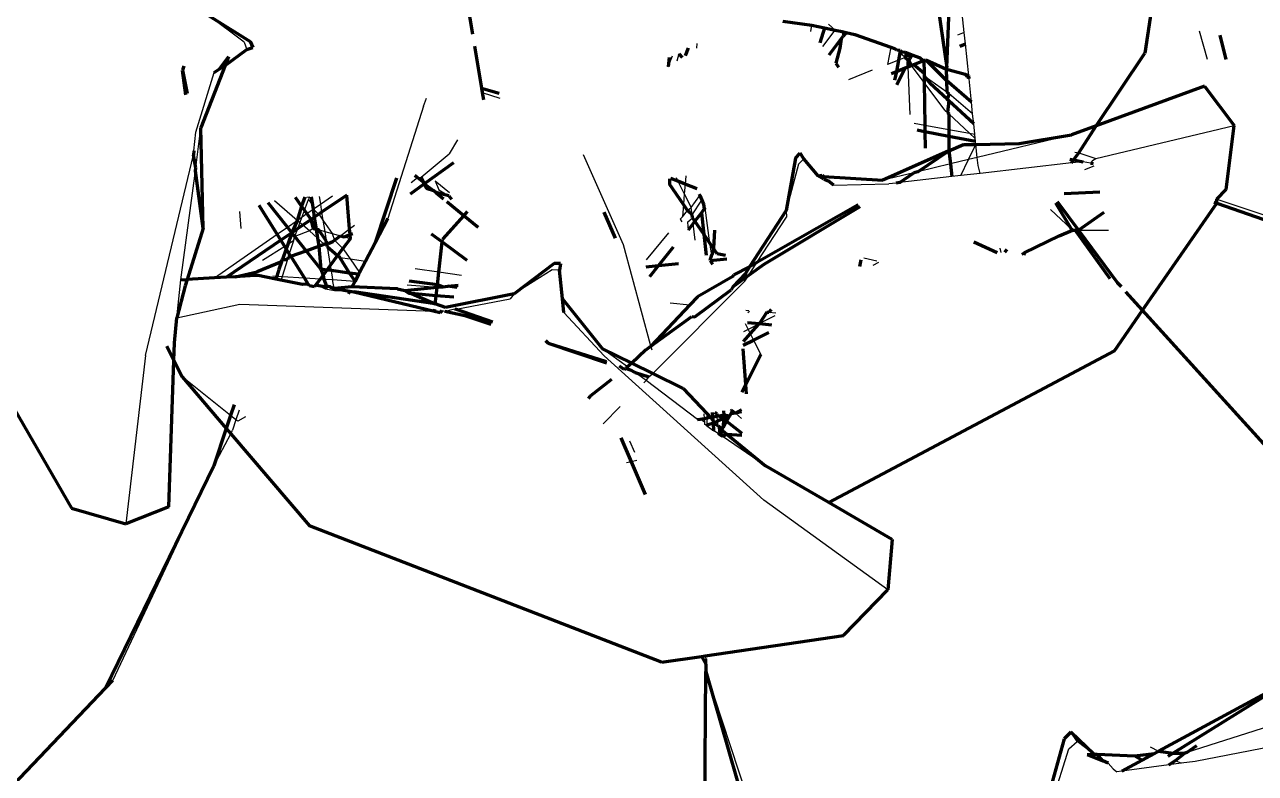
# Model space of a CAD drawing. Header units: millimetres. Extents: x 4307 to 31003, y 2809 to 20009.
# Drawn here: x 13541.02 to 13564.91, y 9336.18 to 9350.73 of the extents above; entities that cross this region are included whole.
import ezdxf

# ---------------------------------------------------------------- set-up
doc = ezdxf.new("R2010")
doc.units = ezdxf.units.MM
doc.layers.add('ProfileEdges', color=7, linetype='Continuous')

msp = doc.modelspace()

# ---------------------------------------------------------------- linework, layer by layer
for p, q in [((13559.261, 9350.574), (13559.162, 9351.529)), ((13545.282, 9350.391), (13544.594, 9350.908)), ((13556.624, 9350.74), (13556.756, 9350.621)), ((13556.286, 9350.593), (13556.303, 9350.719)), ((13556.514, 9350.301), (13556.756, 9350.621)), ((13556.914, 9350.504), (13556.894, 9350.592)), ((13556.936, 9350.583), (13556.914, 9350.504)), ((13559.261, 9350.574), (13559.133, 9350.522)), ((13559.284, 9350.353), (13559.261, 9350.574)), ((13563.983, 9350.05), (13563.831, 9350.601)), ((13545.282, 9350.391), (13545.334, 9350.245)), ((13554.069, 9350.361), (13554.062, 9350.271)), ((13557.84, 9350.293), (13557.773, 9349.955)), ((13559.349, 9349.733), (13559.284, 9350.353)), ((13553.515, 9349.908), (13553.6, 9350.125)), ((13553.719, 9350.163), (13553.681, 9350.018)), ((13557.985, 9350.04), (13557.773, 9349.955)), ((13558.117, 9350.093), (13557.985, 9350.04)), ((13558.117, 9350.093), (13558.012, 9350.181)), ((13558.168, 9350.113), (13558.117, 9350.093)), ((13558.168, 9350.113), (13558.166, 9350.173)), ((13558.245, 9350.144), (13558.168, 9350.113)), ((13558.209, 9350.072), (13558.168, 9350.113)), ((13544.347, 9348.637), (13544.7, 9349.796)), ((13557.475, 9349.844), (13557.017, 9349.656)), ((13558.209, 9348.985), (13558.176, 9349.911)), ((13558.485, 9349.605), (13558.238, 9349.936)), ((13558.927, 9349.415), (13558.483, 9349.73)), ((13558.888, 9349.067), (13558.485, 9349.605)), ((13559.352, 9349.702), (13559.349, 9349.733)), ((13559.355, 9349.673), (13559.352, 9349.702)), ((13559.402, 9349.224), (13559.355, 9349.673)), ((13549.907, 9349.409), (13550.248, 9349.3)), ((13559.425, 9348.997), (13558.966, 9349.382)), ((13548.765, 9349.145), (13548.071, 9346.96)), ((13548.765, 9349.145), (13548.822, 9349.302)), ((13558.888, 9349.067), (13558.939, 9349.019)), ((13559.425, 9348.997), (13559.402, 9349.224)), ((13558.965, 9348.995), (13559.366, 9348.617)), ((13559.446, 9348.8), (13559.425, 9348.997)), ((13544.31, 9348.276), (13544.347, 9348.637)), ((13544.349, 9347.948), (13544.444, 9348.724)), ((13558.288, 9348.811), (13558.498, 9348.773)), ((13558.498, 9348.773), (13558.964, 9348.689)), ((13558.964, 9348.689), (13559.366, 9348.617)), ((13559.366, 9348.617), (13559.467, 9348.599)), ((13559.366, 9348.617), (13559.476, 9348.514)), ((13559.467, 9348.599), (13559.446, 9348.8)), ((13559.476, 9348.514), (13559.467, 9348.599)), ((13561.814, 9348.128), (13564.499, 9348.772)), ((13549.425, 9348.49), (13549.266, 9348.22)), ((13559.344, 9348.105), (13559.488, 9348.398)), ((13559.481, 9348.463), (13559.476, 9348.514)), ((13559.488, 9348.398), (13559.481, 9348.463)), ((13559.514, 9348.146), (13559.488, 9348.398)), ((13561.343, 9348.586), (13559.514, 9348.146)), ((13543.369, 9344.298), (13544.302, 9348.196)), ((13548.721, 9347.767), (13549.266, 9348.22)), ((13552.649, 9346.452), (13551.869, 9348.196)), ((13556.15, 9348.122), (13556.043, 9348.018)), ((13559.514, 9348.146), (13559.344, 9348.105)), ((13559.53, 9347.991), (13559.514, 9348.146)), ((13561.408, 9348.251), (13561.488, 9348.237)), ((13561.488, 9348.237), (13561.814, 9348.128)), ((13561.753, 9348.088), (13561.814, 9348.128)), ((13544.055, 9345.771), (13544.342, 9347.891)), ((13556.043, 9348.018), (13555.803, 9347.12)), ((13558.994, 9348.021), (13558.359, 9347.868)), ((13559.344, 9348.105), (13558.994, 9348.021)), ((13559.193, 9347.795), (13559.344, 9348.105)), ((13559.571, 9347.838), (13559.53, 9347.991)), ((13561.342, 9348.041), (13559.571, 9347.838)), ((13561.568, 9348.066), (13561.342, 9348.041)), ((13561.711, 9348.039), (13561.568, 9348.066)), ((13561.779, 9347.976), (13561.596, 9347.905)), ((13561.753, 9348.088), (13561.711, 9348.039)), ((13548.523, 9347.66), (13548.651, 9347.756)), ((13548.651, 9347.756), (13548.721, 9347.767)), ((13548.989, 9347.693), (13549.066, 9347.522)), ((13548.989, 9347.693), (13549.269, 9347.467)), ((13553.668, 9347.756), (13553.704, 9347.685)), ((13553.704, 9347.685), (13553.827, 9347.441)), ((13553.856, 9347.79), (13553.843, 9347.631)), ((13556.722, 9347.612), (13557.801, 9347.635)), ((13558.285, 9347.85), (13557.683, 9347.705)), ((13557.938, 9347.651), (13557.801, 9347.635)), ((13559.024, 9347.775), (13558.012, 9347.66)), ((13559.193, 9347.795), (13559.024, 9347.775)), ((13559.571, 9347.838), (13559.193, 9347.795)), ((13546.763, 9347.239), (13546.997, 9347.402)), ((13549.066, 9347.522), (13549.259, 9347.404)), ((13553.827, 9347.441), (13553.81, 9347.236)), ((13553.843, 9347.631), (13553.827, 9347.441)), ((13553.827, 9347.441), (13553.962, 9347.177)), ((13553.962, 9347.177), (13554.131, 9347.408)), ((13546.313, 9346.926), (13545.876, 9347.307)), ((13546.455, 9347.122), (13546.532, 9347.333)), ((13546.501, 9347.378), (13546.549, 9347.38)), ((13546.549, 9347.38), (13546.532, 9347.333)), ((13546.532, 9347.333), (13546.609, 9347.223)), ((13546.622, 9347.141), (13546.763, 9347.239)), ((13546.739, 9347.389), (13546.763, 9347.239)), ((13546.763, 9347.239), (13546.788, 9347.084)), ((13553.81, 9347.236), (13553.791, 9346.997)), ((13553.891, 9347.118), (13553.962, 9347.177)), ((13553.98, 9347.03), (13553.962, 9347.177)), ((13553.98, 9347.03), (13554.168, 9347.32)), ((13554.233, 9347.169), (13554.201, 9347.243)), ((13554.324, 9346.481), (13554.233, 9347.169)), ((13564.164, 9347.339), (13566.461, 9346.569)), ((13545.193, 9347.096), (13545.22, 9346.765)), ((13546.124, 9346.794), (13546.313, 9346.926)), ((13546.313, 9346.926), (13546.408, 9346.992)), ((13546.367, 9346.879), (13546.313, 9346.926)), ((13546.367, 9346.879), (13546.408, 9346.992)), ((13546.408, 9346.992), (13546.455, 9347.122)), ((13546.408, 9346.992), (13546.502, 9347.057)), ((13546.502, 9347.057), (13546.622, 9347.141)), ((13546.622, 9347.141), (13546.733, 9347.046)), ((13546.733, 9347.046), (13546.813, 9346.931)), ((13546.788, 9347.084), (13546.813, 9346.931)), ((13546.813, 9346.931), (13546.995, 9346.671)), ((13546.813, 9346.931), (13546.849, 9346.711)), ((13553.748, 9346.947), (13553.791, 9346.997)), ((13553.748, 9346.947), (13553.782, 9346.9)), ((13553.791, 9346.997), (13553.891, 9347.118)), ((13553.889, 9346.889), (13553.986, 9346.977)), ((13555.238, 9346.104), (13555.813, 9346.989)), ((13555.803, 9347.12), (13555.813, 9346.989)), ((13560.935, 9347.139), (13561.345, 9346.752)), ((13545.924, 9346.655), (13546.124, 9346.794)), ((13546.27, 9346.61), (13546.327, 9346.769)), ((13546.55, 9346.72), (13546.27, 9346.61)), ((13546.327, 9346.769), (13546.367, 9346.879)), ((13546.42, 9346.833), (13546.367, 9346.879)), ((13546.55, 9346.72), (13546.42, 9346.833)), ((13546.631, 9346.77), (13546.55, 9346.72)), ((13546.708, 9346.582), (13546.55, 9346.72)), ((13546.725, 9346.745), (13546.849, 9346.711)), ((13546.849, 9346.711), (13546.995, 9346.671)), ((13546.849, 9346.711), (13546.878, 9346.529)), ((13547.153, 9346.627), (13547.33, 9346.761)), ((13547.33, 9346.761), (13547.426, 9346.833)), ((13553.096, 9346.16), (13553.528, 9346.682)), ((13553.889, 9346.889), (13553.901, 9346.736)), ((13554.04, 9346.543), (13554, 9346.866)), ((13561.478, 9346.734), (13562.062, 9346.733)), ((13544.709, 9345.807), (13545.924, 9346.655)), ((13546.133, 9346.459), (13546.071, 9346.42)), ((13546.24, 9346.526), (13546.133, 9346.459)), ((13546.24, 9346.526), (13546.16, 9346.277)), ((13546.25, 9346.555), (13546.24, 9346.526)), ((13546.25, 9346.555), (13546.27, 9346.61)), ((13546.84, 9346.466), (13546.708, 9346.582)), ((13546.896, 9346.418), (13546.84, 9346.466)), ((13546.995, 9346.671), (13547.153, 9346.627)), ((13546.995, 9346.671), (13547.035, 9346.538)), ((13547.035, 9346.538), (13547.2, 9346.378)), ((13547.225, 9346.608), (13547.346, 9346.575)), ((13553.173, 9344.505), (13552.649, 9346.452)), ((13554.361, 9346.254), (13554.324, 9346.481)), ((13546.071, 9346.42), (13545.637, 9346.149)), ((13546.16, 9346.277), (13546.138, 9346.208)), ((13546.896, 9346.418), (13546.956, 9346.049)), ((13547.139, 9346.206), (13547.34, 9346.176)), ((13547.2, 9346.378), (13547.34, 9346.176)), ((13559.979, 9346.299), (13559.956, 9346.388)), ((13546.123, 9346.162), (13546.019, 9345.837)), ((13546.956, 9346.049), (13546.972, 9345.949)), ((13547.34, 9346.176), (13547.639, 9346.132)), ((13547.34, 9346.176), (13547.525, 9345.913)), ((13548.601, 9345.991), (13549.064, 9345.923)), ((13551.265, 9345.965), (13550.528, 9345.5)), ((13551.407, 9345.955), (13551.265, 9345.965)), ((13555.081, 9345.862), (13555.238, 9346.104)), ((13557.567, 9346.136), (13557.31, 9346.192)), ((13557.6, 9346.11), (13557.485, 9346.051)), ((13543.98, 9345.03), (13544.055, 9345.771)), ((13545.84, 9345.849), (13545.917, 9345.844)), ((13545.917, 9345.844), (13546.019, 9345.837)), ((13546.019, 9345.837), (13545.996, 9345.765)), ((13546.019, 9345.837), (13546.453, 9345.809)), ((13546.453, 9345.809), (13546.764, 9345.789)), ((13546.764, 9345.789), (13546.831, 9345.785)), ((13546.831, 9345.785), (13547.001, 9345.774)), ((13546.972, 9345.949), (13547.001, 9345.774)), ((13547.001, 9345.774), (13547.437, 9345.745)), ((13547.028, 9345.603), (13547.001, 9345.774)), ((13549.064, 9345.923), (13549.502, 9345.858)), ((13553.22, 9343.948), (13555.003, 9345.742)), ((13555.003, 9345.742), (13555.081, 9345.862)), ((13546.861, 9345.59), (13546.732, 9345.653)), ((13547.036, 9345.554), (13546.861, 9345.59)), ((13547.028, 9345.603), (13547.036, 9345.554)), ((13547.337, 9345.553), (13547.036, 9345.554)), ((13548.451, 9345.673), (13549.03, 9345.627)), ((13550.528, 9345.5), (13550.45, 9345.404)), ((13543.98, 9345.03), (13545.2, 9345.296)), ((13545.2, 9345.296), (13548.977, 9345.16)), ((13549.4, 9345.199), (13550.45, 9345.404)), ((13553.556, 9345.322), (13553.932, 9345.287)), ((13549.125, 9345.172), (13549.177, 9345.16)), ((13549.177, 9345.16), (13549.371, 9345.209)), ((13551.491, 9345.134), (13552.274, 9344.294)), ((13555.022, 9345.183), (13555.081, 9345.177)), ((13555.091, 9345.153), (13555.06, 9345.131)), ((13555.582, 9345.07), (13555.289, 9344.919)), ((13555.468, 9345.14), (13555.602, 9345.128)), ((13555.068, 9344.805), (13554.977, 9344.759)), ((13555.009, 9344.922), (13555.068, 9344.805)), ((13555.265, 9344.907), (13555.068, 9344.805)), ((13555.068, 9344.805), (13555.107, 9344.727)), ((13555.107, 9344.727), (13555.171, 9344.6)), ((13555.171, 9344.6), (13555.312, 9344.319)), ((13543.369, 9344.298), (13542.984, 9341.032)), ((13552.724, 9344.08), (13552.237, 9344.43)), ((13555.371, 9341.489), (13552.274, 9344.294)), ((13553.201, 9344.401), (13553.18, 9344.48)), ((13552.779, 9344.02), (13552.724, 9344.08)), ((13545.02, 9343.136), (13544.078, 9343.885)), ((13553.09, 9343.817), (13552.874, 9343.972)), ((13553.042, 9343.769), (13553.09, 9343.817)), ((13553.09, 9343.817), (13553.14, 9343.883)), ((13554.085, 9343.057), (13553.09, 9343.817)), ((13553.14, 9343.883), (13553.22, 9343.948)), ((13545.125, 9343.053), (13545.02, 9343.136)), ((13545.185, 9343.241), (13545.125, 9343.053)), ((13545.313, 9343.109), (13545.162, 9343.024)), ((13552.253, 9342.975), (13552.582, 9343.306)), ((13554.209, 9343.164), (13554.214, 9343.079)), ((13554.276, 9343.09), (13554.265, 9343.173)), ((13554.457, 9343.169), (13554.453, 9343.203)), ((13554.475, 9343.025), (13554.463, 9343.122)), ((13554.758, 9343.217), (13554.721, 9343.245)), ((13554.941, 9343.077), (13554.822, 9343.181)), ((13545.125, 9343.053), (13545.06, 9342.849)), ((13545.162, 9343.024), (13545.125, 9343.053)), ((13554.219, 9343.007), (13554.137, 9343.066)), ((13554.214, 9343.079), (13554.219, 9343.007)), ((13554.219, 9343.007), (13554.222, 9342.963)), ((13554.268, 9342.932), (13554.222, 9342.963)), ((13554.268, 9342.932), (13554.276, 9343.09)), ((13554.268, 9342.932), (13554.403, 9342.839)), ((13554.486, 9342.932), (13554.475, 9343.025)), ((13554.502, 9342.803), (13554.486, 9342.932)), ((13544.696, 9342.158), (13545.025, 9342.777)), ((13545.025, 9342.777), (13545.06, 9342.849)), ((13552.763, 9342.639), (13552.86, 9342.42)), ((13554.482, 9342.785), (13554.403, 9342.839)), ((13555.401, 9342.158), (13554.563, 9342.73)), ((13542.733, 9337.987), (13544.696, 9342.158)), ((13552.796, 9342.234), (13552.705, 9342.214)), ((13552.909, 9342.26), (13552.796, 9342.234)), ((13557.78, 9339.747), (13555.371, 9341.489)), ((13554.23, 9338.463), (13554.247, 9338.405)), ((13554.246, 9338.163), (13555.039, 9335.735)), ((13569.394, 9337.507), (13563.744, 9336.411)), ((13565.328, 9337.145), (13563.582, 9336.587)), ((13561.451, 9336.802), (13561.33, 9336.983)), ((13560.87, 9335.312), (13561.29, 9336.655)), ((13561.29, 9336.655), (13561.451, 9336.802)), ((13561.779, 9336.551), (13561.451, 9336.802)), ((13562.87, 9336.695), (13563.031, 9336.61)), ((13563.362, 9336.434), (13563.471, 9336.376)), ((13563.744, 9336.411), (13563.471, 9336.376)), ((13562.155, 9336.27), (13562.056, 9336.376)), ((13562.155, 9336.27), (13562.223, 9336.213)), ((13562.324, 9336.226), (13562.223, 9336.213)), ((13563.235, 9336.345), (13562.324, 9336.226)), ((13563.471, 9336.376), (13563.235, 9336.345))]:
    msp.add_line(p, q)
at = {"layer": 'ProfileEdges', "lineweight": 211}
for p, q in [((13563.937, 9358.08), (13562.767, 9350.174)), ((13558.724, 9351.274), (13558.921, 9349.895)), ((13549.609, 9351.19), (13549.717, 9350.546)), ((13558.921, 9349.895), (13558.97, 9351.03)), ((13544.594, 9350.908), (13545.399, 9350.402)), ((13555.741, 9350.798), (13556.303, 9350.719)), ((13556.303, 9350.719), (13556.547, 9350.666)), ((13556.547, 9350.666), (13556.457, 9350.374)), ((13556.547, 9350.666), (13556.756, 9350.621)), ((13556.756, 9350.621), (13556.894, 9350.592)), ((13556.874, 9350.452), (13556.914, 9350.504)), ((13556.894, 9350.592), (13556.969, 9350.576)), ((13556.969, 9350.576), (13556.914, 9350.504)), ((13556.969, 9350.576), (13557.139, 9350.539)), ((13557.139, 9350.539), (13557.84, 9350.293)), ((13564.347, 9350.052), (13564.228, 9350.521)), ((13545.334, 9350.245), (13545.45, 9350.282)), ((13545.399, 9350.402), (13545.45, 9350.282)), ((13549.756, 9350.309), (13549.893, 9349.492)), ((13553.85, 9350.13), (13553.91, 9350.281)), ((13556.638, 9350.142), (13556.874, 9350.452)), ((13556.848, 9350.27), (13556.766, 9349.977)), ((13556.874, 9350.452), (13556.848, 9350.27)), ((13557.84, 9350.293), (13557.909, 9350.268)), ((13557.951, 9350.232), (13557.909, 9350.268)), ((13559.174, 9350.309), (13559.284, 9350.353)), ((13544.978, 9350.103), (13544.8, 9349.864)), ((13544.912, 9349.933), (13545.334, 9350.245)), ((13544.978, 9350.103), (13544.912, 9349.933)), ((13553.531, 9350.09), (13553.515, 9349.908)), ((13553.719, 9350.163), (13553.787, 9350.089)), ((13557.985, 9350.04), (13557.944, 9349.818)), ((13558.02, 9350.226), (13557.951, 9350.232)), ((13558.012, 9350.181), (13557.985, 9350.04)), ((13558.02, 9350.226), (13558.012, 9350.181)), ((13558.02, 9350.226), (13558.042, 9350.198)), ((13558.042, 9350.198), (13558.112, 9350.193)), ((13558.112, 9350.193), (13558.137, 9350.162)), ((13558.112, 9350.193), (13558.166, 9350.173)), ((13558.137, 9350.162), (13558.117, 9350.093)), ((13558.117, 9350.093), (13558.189, 9350.033)), ((13558.166, 9350.173), (13558.245, 9350.144)), ((13558.173, 9350), (13558.189, 9350.033)), ((13558.189, 9350.033), (13558.209, 9350.072)), ((13558.189, 9350.033), (13558.238, 9349.936)), ((13558.209, 9350.072), (13558.245, 9350.144)), ((13558.245, 9350.144), (13558.405, 9350.085)), ((13558.283, 9349.954), (13558.48, 9350.032)), ((13558.405, 9350.085), (13558.455, 9350.041)), ((13558.455, 9350.041), (13558.48, 9350.032)), ((13558.478, 9350.058), (13558.48, 9350.032)), ((13558.48, 9350.032), (13558.513, 9350.045)), ((13558.48, 9350.032), (13558.482, 9349.787)), ((13558.513, 9350.045), (13558.919, 9349.641)), ((13558.513, 9350.045), (13558.92, 9349.866)), ((13561.824, 9348.762), (13562.767, 9350.174)), ((13544.114, 9349.922), (13544.086, 9349.843)), ((13544.149, 9349.365), (13544.086, 9349.843)), ((13544.086, 9349.843), (13544.178, 9349.388)), ((13544.912, 9349.933), (13544.444, 9348.724)), ((13544.7, 9349.796), (13544.8, 9349.864)), ((13544.8, 9349.864), (13544.912, 9349.933)), ((13556.766, 9349.977), (13556.824, 9349.904)), ((13557.851, 9349.782), (13557.944, 9349.818)), ((13557.944, 9349.818), (13557.911, 9349.648)), ((13557.944, 9349.818), (13558.116, 9349.887)), ((13557.951, 9349.56), (13558.116, 9349.887)), ((13558.116, 9349.887), (13558.176, 9349.911)), ((13558.176, 9349.911), (13558.173, 9350)), ((13558.176, 9349.911), (13558.238, 9349.936)), ((13558.238, 9349.936), (13558.283, 9349.954)), ((13558.283, 9349.954), (13558.482, 9349.787)), ((13558.482, 9349.787), (13558.483, 9349.73)), ((13558.915, 9349.762), (13558.92, 9349.866)), ((13558.92, 9349.866), (13558.921, 9349.895)), ((13558.92, 9349.866), (13558.967, 9349.848)), ((13558.967, 9349.848), (13559.28, 9349.763)), ((13558.483, 9349.73), (13558.601, 9349.583)), ((13558.483, 9349.73), (13558.485, 9349.605)), ((13558.485, 9349.605), (13558.498, 9348.773)), ((13558.931, 9349.278), (13558.601, 9349.583)), ((13558.915, 9349.762), (13558.919, 9349.641)), ((13558.919, 9349.641), (13558.927, 9349.415)), ((13559.402, 9349.224), (13558.919, 9349.641)), ((13559.28, 9349.763), (13559.349, 9349.733)), ((13559.28, 9349.763), (13559.32, 9349.714)), ((13559.32, 9349.714), (13559.352, 9349.702)), ((13559.355, 9349.673), (13559.349, 9349.733)), ((13549.893, 9349.492), (13550.231, 9349.399)), ((13549.893, 9349.492), (13549.907, 9349.409)), ((13549.907, 9349.409), (13549.93, 9349.265)), ((13558.966, 9349.382), (13558.927, 9349.415)), ((13558.966, 9349.382), (13558.931, 9349.278)), ((13563.927, 9349.53), (13561.824, 9348.762)), ((13563.927, 9349.53), (13564.499, 9348.772)), ((13558.965, 9349.246), (13558.931, 9349.278)), ((13558.965, 9349.246), (13558.939, 9349.019)), ((13559.446, 9348.8), (13558.965, 9349.246)), ((13558.939, 9349.019), (13558.965, 9348.995)), ((13558.965, 9348.995), (13558.964, 9348.689)), ((13544.488, 9346.776), (13544.444, 9348.724)), ((13558.346, 9348.682), (13558.43, 9348.663)), ((13558.43, 9348.663), (13558.5, 9348.65)), ((13558.498, 9348.773), (13558.5, 9348.65)), ((13558.5, 9348.65), (13558.505, 9348.328)), ((13558.5, 9348.65), (13558.964, 9348.562)), ((13558.964, 9348.689), (13558.964, 9348.562)), ((13561.824, 9348.762), (13561.343, 9348.586)), ((13561.488, 9348.237), (13561.824, 9348.762)), ((13564.345, 9347.523), (13564.499, 9348.772)), ((13558.964, 9348.562), (13558.963, 9348.278)), ((13558.963, 9348.278), (13559.248, 9348.402)), ((13558.964, 9348.562), (13559.481, 9348.463)), ((13559.248, 9348.402), (13559.488, 9348.398)), ((13559.488, 9348.398), (13560.326, 9348.421)), ((13560.326, 9348.421), (13561.343, 9348.586)), ((13544.31, 9348.276), (13544.302, 9348.196)), ((13544.349, 9347.948), (13544.302, 9348.196)), ((13555.988, 9348.135), (13555.803, 9347.12)), ((13555.988, 9348.135), (13556.074, 9348.229)), ((13556.15, 9348.122), (13556.074, 9348.229)), ((13556.428, 9347.788), (13556.15, 9348.122)), ((13558.963, 9348.278), (13557.683, 9347.705)), ((13558.359, 9347.868), (13558.963, 9348.278)), ((13558.963, 9348.278), (13558.994, 9348.021)), ((13561.312, 9348.115), (13561.383, 9348.102)), ((13561.383, 9348.102), (13561.488, 9348.237)), ((13544.342, 9347.891), (13544.349, 9347.948)), ((13544.488, 9346.776), (13544.342, 9347.891)), ((13548.781, 9347.634), (13549.357, 9348.047)), ((13558.994, 9348.021), (13559.024, 9347.775)), ((13561.342, 9348.041), (13561.383, 9348.102)), ((13561.383, 9348.102), (13561.568, 9348.066)), ((13561.711, 9348.039), (13561.767, 9348.029)), ((13548.239, 9347.746), (13547.825, 9346.488)), ((13548.512, 9347.441), (13548.781, 9347.634)), ((13548.597, 9347.801), (13548.651, 9347.756)), ((13548.651, 9347.756), (13548.77, 9347.659)), ((13548.721, 9347.767), (13548.77, 9347.659)), ((13548.77, 9347.659), (13548.781, 9347.634)), ((13548.781, 9347.634), (13548.821, 9347.545)), ((13548.781, 9347.634), (13548.965, 9347.499)), ((13553.542, 9347.733), (13553.542, 9347.629)), ((13553.704, 9347.685), (13553.568, 9347.738)), ((13553.843, 9347.631), (13553.704, 9347.685)), ((13556.428, 9347.788), (13556.505, 9347.805)), ((13556.536, 9347.723), (13556.428, 9347.788)), ((13556.505, 9347.805), (13556.533, 9347.781)), ((13556.533, 9347.781), (13557.683, 9347.705)), ((13556.536, 9347.723), (13556.622, 9347.691)), ((13556.722, 9347.612), (13556.622, 9347.691)), ((13558.012, 9347.66), (13557.938, 9347.651)), ((13558.012, 9347.66), (13558.285, 9347.85)), ((13558.359, 9347.868), (13558.285, 9347.85)), ((13547.275, 9347.416), (13546.788, 9347.084)), ((13547.33, 9346.761), (13547.275, 9347.416)), ((13548.965, 9347.499), (13548.821, 9347.545)), ((13549.002, 9347.469), (13548.965, 9347.499)), ((13549.259, 9347.404), (13549.002, 9347.469)), ((13549.002, 9347.469), (13549.152, 9347.345)), ((13549.259, 9347.404), (13549.31, 9347.339)), ((13553.81, 9347.236), (13553.542, 9347.629)), ((13554.075, 9347.54), (13553.843, 9347.631)), ((13554.119, 9347.435), (13554.131, 9347.408)), ((13554.131, 9347.408), (13554.168, 9347.32)), ((13561.2, 9347.447), (13561.891, 9347.482)), ((13564.164, 9347.339), (13564.345, 9347.523)), ((13545.924, 9346.655), (13545.574, 9347.214)), ((13546.124, 9346.794), (13545.748, 9347.268)), ((13546.398, 9347.203), (13546.281, 9347.367)), ((13546.398, 9347.203), (13546.313, 9346.926)), ((13546.459, 9347.376), (13546.398, 9347.203)), ((13546.455, 9347.122), (13546.398, 9347.203)), ((13546.585, 9347.382), (13546.609, 9347.223)), ((13546.609, 9347.223), (13546.622, 9347.141)), ((13549.215, 9347.294), (13549.548, 9347.021)), ((13553.891, 9347.118), (13553.81, 9347.236)), ((13554.168, 9347.32), (13554.201, 9347.243)), ((13554.201, 9347.243), (13554.216, 9347.148)), ((13554.233, 9347.169), (13554.216, 9347.148)), ((13557.2, 9347.228), (13555.238, 9346.104)), ((13555.375, 9346.076), (13557.24, 9347.196)), ((13561.345, 9346.752), (13561.04, 9347.261)), ((13561.064, 9347.289), (13561.478, 9346.734)), ((13562.723, 9345.18), (13564.162, 9347.259)), ((13564.105, 9347.279), (13564.162, 9347.259)), ((13564.162, 9347.259), (13564.164, 9347.339)), ((13564.162, 9347.259), (13566.74, 9346.369)), ((13546.313, 9346.926), (13546.212, 9346.683)), ((13546.583, 9346.944), (13546.42, 9346.833)), ((13546.502, 9347.057), (13546.455, 9347.122)), ((13546.583, 9346.944), (13546.502, 9347.057)), ((13546.646, 9346.986), (13546.583, 9346.944)), ((13546.631, 9346.77), (13546.583, 9346.944)), ((13546.622, 9347.141), (13546.646, 9346.986)), ((13546.733, 9347.046), (13546.646, 9346.986)), ((13546.646, 9346.986), (13546.681, 9346.757)), ((13546.788, 9347.084), (13546.733, 9347.046)), ((13548.071, 9346.96), (13547.825, 9346.488)), ((13549.548, 9347.021), (13549.136, 9346.558)), ((13549.615, 9347.096), (13549.548, 9347.021)), ((13549.548, 9347.021), (13549.827, 9346.791)), ((13552.267, 9347.082), (13552.486, 9346.579)), ((13553.98, 9347.03), (13553.891, 9347.118)), ((13553.986, 9346.977), (13553.98, 9347.03)), ((13554.033, 9346.909), (13553.986, 9346.977)), ((13554.16, 9347.073), (13554.033, 9346.909)), ((13554.216, 9347.148), (13554.16, 9347.073)), ((13554.16, 9347.073), (13554.206, 9346.655)), ((13555.803, 9347.12), (13555.096, 9346.023)), ((13561.478, 9346.734), (13561.981, 9347.088)), ((13544.488, 9346.776), (13544.176, 9345.777)), ((13546.212, 9346.683), (13545.995, 9346.542)), ((13546.212, 9346.683), (13546.124, 9346.794)), ((13546.212, 9346.683), (13546.133, 9346.459)), ((13546.327, 9346.769), (13546.212, 9346.683)), ((13546.27, 9346.61), (13546.212, 9346.683)), ((13546.42, 9346.833), (13546.327, 9346.769)), ((13546.631, 9346.77), (13546.681, 9346.757)), ((13546.681, 9346.757), (13546.725, 9346.745)), ((13546.681, 9346.757), (13546.708, 9346.582)), ((13546.878, 9346.529), (13546.725, 9346.745)), ((13547.339, 9346.65), (13547.33, 9346.761)), ((13554, 9346.866), (13553.901, 9346.736)), ((13554.033, 9346.909), (13554, 9346.866)), ((13554.206, 9346.655), (13554.033, 9346.909)), ((13554.417, 9346.735), (13554.396, 9346.376)), ((13561.106, 9346.626), (13561.365, 9346.734)), ((13561.345, 9346.752), (13561.365, 9346.734)), ((13561.365, 9346.734), (13561.417, 9346.734)), ((13562.094, 9345.787), (13561.417, 9346.734)), ((13561.417, 9346.734), (13561.478, 9346.734)), ((13561.478, 9346.734), (13562.24, 9345.713)), ((13545.995, 9346.542), (13544.938, 9345.82)), ((13545.995, 9346.542), (13545.924, 9346.655)), ((13546.071, 9346.42), (13545.995, 9346.542)), ((13546.133, 9346.459), (13546.101, 9346.371)), ((13546.487, 9346.336), (13546.27, 9346.61)), ((13546.708, 9346.582), (13546.732, 9346.426)), ((13546.732, 9346.426), (13546.84, 9346.466)), ((13546.84, 9346.466), (13546.886, 9346.483)), ((13546.886, 9346.483), (13546.878, 9346.529)), ((13546.896, 9346.418), (13546.886, 9346.483)), ((13546.886, 9346.483), (13546.914, 9346.479)), ((13546.914, 9346.479), (13547.007, 9346.517)), ((13547.007, 9346.517), (13547.035, 9346.538)), ((13547.035, 9346.538), (13547.153, 9346.627)), ((13547.153, 9346.627), (13547.225, 9346.608)), ((13547.346, 9346.575), (13547.2, 9346.378)), ((13547.225, 9346.608), (13547.339, 9346.65)), ((13547.339, 9346.65), (13547.393, 9346.67)), ((13547.346, 9346.575), (13547.339, 9346.65)), ((13547.825, 9346.488), (13547.639, 9346.132)), ((13548.917, 9346.663), (13549.13, 9346.506)), ((13549.064, 9345.923), (13549.13, 9346.506)), ((13549.13, 9346.506), (13549.136, 9346.558)), ((13549.13, 9346.506), (13549.605, 9346.155)), ((13554.206, 9346.655), (13554.251, 9346.251)), ((13554.324, 9346.481), (13554.206, 9346.655)), ((13554.396, 9346.376), (13554.324, 9346.481)), ((13559.899, 9346.292), (13559.449, 9346.503)), ((13561.106, 9346.626), (13560.427, 9346.296)), ((13546.101, 9346.371), (13546.029, 9346.168)), ((13546.101, 9346.371), (13546.071, 9346.42)), ((13546.16, 9346.277), (13546.101, 9346.371)), ((13546.138, 9346.208), (13546.123, 9346.162)), ((13546.138, 9346.208), (13546.191, 9346.227)), ((13546.191, 9346.227), (13546.16, 9346.277)), ((13546.191, 9346.227), (13546.487, 9346.336)), ((13546.453, 9345.809), (13546.191, 9346.227)), ((13546.487, 9346.336), (13546.732, 9346.426)), ((13546.774, 9345.975), (13546.487, 9346.336)), ((13546.732, 9346.426), (13546.774, 9345.975)), ((13546.896, 9346.418), (13547.099, 9346.241)), ((13547.099, 9346.241), (13546.956, 9346.049)), ((13547.2, 9346.378), (13547.099, 9346.241)), ((13547.139, 9346.206), (13547.099, 9346.241)), ((13547.326, 9345.902), (13547.139, 9346.206)), ((13553.614, 9346.405), (13553.325, 9346.048)), ((13554.327, 9346.146), (13554.361, 9346.254)), ((13554.396, 9346.376), (13554.361, 9346.254)), ((13554.465, 9346.274), (13554.396, 9346.376)), ((13554.626, 9346.245), (13554.465, 9346.274)), ((13560.089, 9346.357), (13560.044, 9346.306)), ((13560.377, 9346.267), (13560.427, 9346.296)), ((13560.427, 9346.296), (13560.42, 9346.25)), ((13546.011, 9346.117), (13545.536, 9345.927)), ((13545.958, 9345.968), (13545.917, 9345.844)), ((13546.011, 9346.117), (13545.958, 9345.968)), ((13546.011, 9346.117), (13546.029, 9346.168)), ((13546.029, 9346.168), (13546.123, 9346.162)), ((13546.774, 9345.975), (13546.819, 9345.864)), ((13546.89, 9345.959), (13546.774, 9345.975)), ((13546.89, 9345.959), (13546.819, 9345.864)), ((13546.956, 9346.049), (13546.89, 9345.959)), ((13546.972, 9345.949), (13546.89, 9345.959)), ((13547.639, 9346.132), (13547.525, 9345.913)), ((13551.303, 9346.088), (13550.528, 9345.5)), ((13551.423, 9346.088), (13551.303, 9346.088)), ((13551.423, 9346.088), (13551.407, 9345.955)), ((13553.086, 9346.024), (13553.325, 9346.048)), ((13553.325, 9346.048), (13553.149, 9345.83)), ((13553.325, 9346.048), (13553.712, 9346.086)), ((13554.327, 9346.146), (13554.655, 9346.178)), ((13554.327, 9346.146), (13554.378, 9346.075)), ((13555.096, 9346.023), (13554.786, 9345.869)), ((13555.096, 9346.023), (13555.014, 9345.894)), ((13555.081, 9345.862), (13555.375, 9346.076)), ((13555.238, 9346.104), (13555.096, 9346.023)), ((13557.255, 9346.161), (13557.229, 9346.026)), ((13544.055, 9345.771), (13544.176, 9345.777)), ((13544.176, 9345.777), (13544.137, 9345.653)), ((13544.709, 9345.807), (13544.176, 9345.777)), ((13544.938, 9345.82), (13544.709, 9345.807)), ((13545.113, 9345.83), (13544.938, 9345.82)), ((13545.113, 9345.83), (13545.536, 9345.927)), ((13545.392, 9345.846), (13545.113, 9345.83)), ((13545.392, 9345.846), (13545.536, 9345.927)), ((13545.554, 9345.855), (13545.392, 9345.846)), ((13545.897, 9345.785), (13545.554, 9345.855)), ((13545.917, 9345.844), (13545.897, 9345.785)), ((13545.996, 9345.765), (13545.897, 9345.785)), ((13546.416, 9345.68), (13545.996, 9345.765)), ((13546.529, 9345.688), (13546.453, 9345.809)), ((13546.764, 9345.789), (13546.671, 9345.664)), ((13546.819, 9345.864), (13546.764, 9345.789)), ((13546.819, 9345.864), (13546.831, 9345.785)), ((13546.831, 9345.785), (13546.883, 9345.65)), ((13547.326, 9345.902), (13546.972, 9345.949)), ((13547.506, 9345.878), (13547.326, 9345.902)), ((13547.437, 9345.745), (13547.326, 9345.902)), ((13547.437, 9345.745), (13547.377, 9345.631)), ((13547.506, 9345.878), (13547.437, 9345.745)), ((13547.525, 9345.913), (13547.506, 9345.878)), ((13549.036, 9345.674), (13548.486, 9345.747)), ((13549.036, 9345.674), (13549.064, 9345.923)), ((13551.464, 9345.403), (13551.407, 9345.955)), ((13554.77, 9345.836), (13554.082, 9345.442)), ((13555.014, 9345.894), (13554.77, 9345.636)), ((13554.77, 9345.836), (13554.786, 9345.869)), ((13554.77, 9345.636), (13555.081, 9345.862)), ((13544.137, 9345.653), (13543.98, 9345.03)), ((13546.529, 9345.688), (13546.416, 9345.68)), ((13546.551, 9345.652), (13546.529, 9345.688)), ((13546.648, 9345.633), (13546.551, 9345.652)), ((13546.671, 9345.664), (13546.648, 9345.633)), ((13546.732, 9345.653), (13546.671, 9345.664)), ((13546.855, 9345.632), (13546.732, 9345.653)), ((13546.883, 9345.65), (13546.855, 9345.632)), ((13546.883, 9345.65), (13546.861, 9345.59)), ((13546.954, 9345.635), (13546.883, 9345.65)), ((13546.954, 9345.635), (13547.028, 9345.603)), ((13547.377, 9345.631), (13547.028, 9345.603)), ((13547.028, 9345.603), (13547.337, 9345.553)), ((13547.337, 9345.553), (13547.308, 9345.499)), ((13547.337, 9345.553), (13547.414, 9345.537)), ((13548.263, 9345.596), (13547.377, 9345.631)), ((13548.994, 9345.305), (13547.414, 9345.537)), ((13547.414, 9345.537), (13548.977, 9345.16)), ((13548.263, 9345.596), (13548.401, 9345.565)), ((13548.401, 9345.565), (13549.03, 9345.627)), ((13548.401, 9345.565), (13548.488, 9345.506)), ((13548.53, 9345.503), (13548.488, 9345.506)), ((13549.012, 9345.462), (13548.53, 9345.503)), ((13548.53, 9345.503), (13548.994, 9345.305)), ((13549.012, 9345.462), (13549.03, 9345.627)), ((13549.03, 9345.627), (13549.036, 9345.674)), ((13549.03, 9345.627), (13549.14, 9345.637)), ((13549.14, 9345.637), (13549.036, 9345.674)), ((13549.14, 9345.637), (13549.239, 9345.647)), ((13550.528, 9345.5), (13549.193, 9345.232)), ((13549.239, 9345.647), (13549.435, 9345.666)), ((13549.42, 9345.623), (13549.239, 9345.647)), ((13554.031, 9345.051), (13554.739, 9345.575)), ((13554.77, 9345.636), (13554.739, 9345.575)), ((13562.314, 9345.631), (13562.24, 9345.713)), ((13562.723, 9345.18), (13562.399, 9345.537)), ((13548.994, 9345.305), (13549.012, 9345.462)), ((13549.193, 9345.232), (13548.994, 9345.305)), ((13549.354, 9345.434), (13549.012, 9345.462)), ((13551.464, 9345.403), (13552.237, 9344.43)), ((13551.491, 9345.134), (13551.464, 9345.403)), ((13553.932, 9345.287), (13553.18, 9344.48)), ((13554.082, 9345.442), (13553.932, 9345.287)), ((13543.931, 9344.543), (13543.98, 9345.03)), ((13548.977, 9345.16), (13548.982, 9345.202)), ((13548.977, 9345.16), (13549.087, 9345.138)), ((13549.087, 9345.138), (13549.125, 9345.172)), ((13549.177, 9345.16), (13549.565, 9345.078)), ((13549.371, 9345.209), (13549.4, 9345.199)), ((13549.4, 9345.199), (13550.103, 9344.954)), ((13549.565, 9345.078), (13550.069, 9344.909)), ((13553.18, 9344.48), (13553.973, 9345.057)), ((13553.973, 9345.057), (13554.031, 9345.051)), ((13555.428, 9345.144), (13555.289, 9344.919)), ((13555.428, 9345.144), (13555.468, 9345.14)), ((13555.513, 9345.191), (13555.468, 9345.14)), ((13562.179, 9344.393), (13562.723, 9345.18)), ((13566.101, 9341.45), (13562.723, 9345.18)), ((13555.054, 9344.944), (13555.289, 9344.919)), ((13555.265, 9344.907), (13555.107, 9344.727)), ((13555.289, 9344.919), (13555.265, 9344.907)), ((13555.289, 9344.919), (13555.519, 9344.895)), ((13543.919, 9344.205), (13543.931, 9344.543)), ((13551.136, 9344.593), (13551.183, 9344.537)), ((13551.183, 9344.537), (13552.316, 9344.159)), ((13551.183, 9344.537), (13552.308, 9344.184)), ((13554.97, 9344.499), (13555.171, 9344.6)), ((13555.107, 9344.727), (13554.972, 9344.572)), ((13555.171, 9344.6), (13555.466, 9344.749)), ((13543.919, 9344.205), (13543.783, 9344.479)), ((13552.811, 9344.149), (13552.237, 9344.43)), ((13553.073, 9344.402), (13552.811, 9344.149)), ((13553.073, 9344.402), (13553.18, 9344.48)), ((13555.022, 9343.739), (13554.968, 9344.43)), ((13555.022, 9343.739), (13555.312, 9344.319)), ((13562.179, 9344.393), (13556.631, 9341.443)), ((13543.822, 9341.361), (13543.919, 9344.205)), ((13544.078, 9343.885), (13543.919, 9344.205)), ((13552.661, 9344.03), (13552.567, 9344.093)), ((13552.661, 9344.03), (13552.688, 9344.051)), ((13552.724, 9344.08), (13552.688, 9344.051)), ((13552.688, 9344.051), (13552.779, 9344.02)), ((13552.811, 9344.149), (13552.724, 9344.08)), ((13553.22, 9343.948), (13552.811, 9344.149)), ((13540.425, 9343.935), (13541.93, 9341.331)), ((13544.078, 9343.885), (13544.936, 9342.882)), ((13552.417, 9343.836), (13552.001, 9343.507)), ((13552.779, 9344.02), (13552.874, 9343.972)), ((13552.874, 9343.972), (13553.14, 9343.883)), ((13553.803, 9343.662), (13553.22, 9343.948)), ((13553.803, 9343.662), (13554.265, 9343.173)), ((13554.946, 9343.587), (13555.022, 9343.739)), ((13555.036, 9343.553), (13555.022, 9343.739)), ((13545.088, 9343.343), (13545.02, 9343.136)), ((13552.001, 9343.507), (13551.963, 9343.464)), ((13545.02, 9343.136), (13544.936, 9342.882)), ((13554.265, 9343.173), (13554.33, 9343.099)), ((13554.276, 9343.09), (13554.33, 9343.099)), ((13554.33, 9343.099), (13554.384, 9343.109)), ((13554.33, 9343.099), (13554.389, 9343.035)), ((13554.384, 9343.109), (13554.378, 9343.191)), ((13554.384, 9343.109), (13554.463, 9343.122)), ((13554.389, 9343.035), (13554.384, 9343.109)), ((13554.42, 9343.198), (13554.457, 9343.169)), ((13554.457, 9343.169), (13554.463, 9343.122)), ((13554.463, 9343.122), (13554.507, 9343.13)), ((13554.507, 9343.13), (13554.595, 9343.145)), ((13554.507, 9343.13), (13554.602, 9343.084)), ((13554.586, 9343.224), (13554.595, 9343.145)), ((13554.595, 9343.145), (13554.602, 9343.084)), ((13554.595, 9343.145), (13554.709, 9343.13)), ((13554.709, 9343.13), (13554.602, 9343.084)), ((13554.648, 9343.021), (13554.709, 9343.13)), ((13554.731, 9343.169), (13554.709, 9343.13)), ((13554.731, 9343.169), (13554.758, 9343.217)), ((13554.822, 9343.181), (13554.731, 9343.169)), ((13554.758, 9343.217), (13554.779, 9343.254)), ((13554.822, 9343.181), (13554.758, 9343.217)), ((13554.939, 9343.244), (13554.822, 9343.181)), ((13554.939, 9343.205), (13554.822, 9343.181)), ((13544.936, 9342.882), (13544.696, 9342.158)), ((13544.936, 9342.882), (13545.025, 9342.777)), ((13554.085, 9343.057), (13554.137, 9343.066)), ((13554.137, 9343.066), (13554.214, 9343.079)), ((13554.214, 9343.079), (13554.276, 9343.09)), ((13554.294, 9342.953), (13554.268, 9342.932)), ((13554.393, 9342.988), (13554.294, 9342.953)), ((13554.389, 9343.035), (13554.393, 9342.988)), ((13554.475, 9343.025), (13554.393, 9342.988)), ((13554.393, 9342.988), (13554.486, 9342.932)), ((13554.403, 9342.839), (13554.393, 9342.988)), ((13554.602, 9343.084), (13554.475, 9343.025)), ((13554.486, 9342.932), (13554.556, 9342.857)), ((13554.502, 9342.803), (13554.556, 9342.857)), ((13554.532, 9342.781), (13554.556, 9342.857)), ((13554.556, 9342.857), (13554.582, 9342.903)), ((13554.556, 9342.857), (13554.577, 9342.834)), ((13554.582, 9342.903), (13554.602, 9343.084)), ((13554.582, 9342.903), (13554.648, 9343.021)), ((13554.602, 9343.084), (13554.648, 9343.021)), ((13554.648, 9343.021), (13554.946, 9342.789)), ((13545.025, 9342.777), (13546.552, 9340.991)), ((13552.597, 9342.7), (13552.796, 9342.234)), ((13554.482, 9342.785), (13554.506, 9342.769)), ((13554.506, 9342.769), (13554.502, 9342.803)), ((13554.506, 9342.769), (13554.563, 9342.73)), ((13554.566, 9342.757), (13554.532, 9342.781)), ((13554.563, 9342.73), (13554.653, 9342.772)), ((13554.563, 9342.73), (13554.566, 9342.757)), ((13554.577, 9342.834), (13554.653, 9342.772)), ((13554.653, 9342.772), (13555.401, 9342.158)), ((13554.653, 9342.772), (13554.946, 9342.749)), ((13544.696, 9342.158), (13542.593, 9337.839)), ((13552.796, 9342.234), (13553.069, 9341.6)), ((13556.631, 9341.443), (13555.401, 9342.158)), ((13557.861, 9340.728), (13556.631, 9341.443)), ((13541.93, 9341.331), (13542.984, 9341.032)), ((13543.822, 9341.361), (13542.984, 9341.032)), ((13553.387, 9338.339), (13546.552, 9340.991)), ((13557.861, 9340.728), (13557.78, 9339.747)), ((13556.92, 9338.859), (13557.78, 9339.747)), ((13554.23, 9338.463), (13556.92, 9338.859)), ((13553.387, 9338.339), (13554.162, 9338.453)), ((13554.162, 9338.453), (13554.23, 9338.463)), ((13554.162, 9338.453), (13554.247, 9338.301)), ((13554.247, 9338.301), (13554.247, 9338.405)), ((13554.214, 9333.367), (13554.246, 9338.163)), ((13554.247, 9338.301), (13554.246, 9338.163)), ((13554.246, 9338.163), (13555.046, 9335.387)), ((13540.674, 9335.822), (13542.593, 9337.839)), ((13542.593, 9337.839), (13542.733, 9337.987)), ((13563.031, 9336.61), (13565.673, 9338.044)), ((13565.673, 9338.044), (13563.318, 9336.572)), ((13561.33, 9336.983), (13561.2, 9336.852)), ((13561.779, 9336.551), (13561.33, 9336.983)), ((13561.2, 9336.852), (13560.837, 9335.551)), ((13563.582, 9336.587), (13563.777, 9336.722)), ((13561.651, 9336.549), (13561.779, 9336.551)), ((13561.651, 9336.549), (13561.949, 9336.422)), ((13561.779, 9336.551), (13561.845, 9336.552)), ((13561.949, 9336.422), (13561.845, 9336.552)), ((13561.845, 9336.552), (13562.573, 9336.519)), ((13562.056, 9336.376), (13561.949, 9336.422)), ((13562.324, 9336.226), (13562.718, 9336.44)), ((13562.573, 9336.519), (13562.952, 9336.567)), ((13562.573, 9336.519), (13562.718, 9336.44)), ((13562.718, 9336.44), (13562.952, 9336.567)), ((13562.952, 9336.567), (13563.031, 9336.61)), ((13563.031, 9336.61), (13563.318, 9336.572)), ((13563.318, 9336.572), (13563.213, 9336.506)), ((13563.235, 9336.345), (13563.362, 9336.434)), ((13563.318, 9336.572), (13563.546, 9336.575)), ((13563.362, 9336.434), (13563.546, 9336.575)), ((13563.582, 9336.587), (13563.546, 9336.575))]:
    msp.add_line(p, q, dxfattribs=at)

doc.saveas('drawing.dxf')
